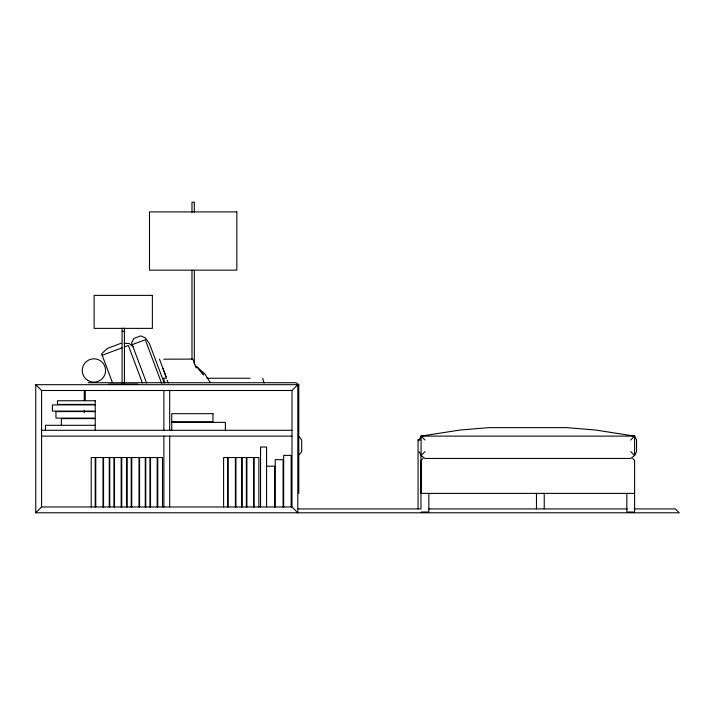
<?xml version="1.0" encoding="UTF-8"?>
<svg xmlns="http://www.w3.org/2000/svg" width="715" height="715" viewBox="0 0 715 715"><rect width="100%" height="100%" fill="white"/><g stroke="black" fill="none" stroke-linecap="round" stroke-linejoin="round"><path stroke-width="1.07" d="M419.133 440.002L421.072 436.114L459.897 430.055L489.015 427.624L566.664 427.624L595.783 430.055L634.607 436.114L636.547 440.002L636.547 451.648L634.607 455.527L630.719 458.44L424.96 458.44L421.072 455.527L419.133 451.648M299.362 454.749L301.694 451.648L301.694 440.002L299.362 436.892M35.75 512.798L41.577 506.971L291.988 506.971L297.806 512.798L297.806 384.679L291.988 390.497L41.577 390.497L35.75 384.679L35.75 512.798L679.25 512.798L675.371 508.91L634.089 508.91M418.06 440.78L418.257 439.609L420.483 439.609M424.96 451.648L421.072 455.527L421.072 436.114L634.607 436.114L634.607 455.527L630.719 451.648M423.012 458.44L421.072 460.38L421.072 493.386L634.607 493.386M630.719 440.002L634.607 436.114M121.166 343.218L107.429 348.375L101.619 353.791L112.362 382.418M102.182 355.275L122.31 347.731M124.33 346.972L128.351 345.461L142.446 383.043M132.195 344.648L145.279 339.741L161.599 383.267M122.095 331.295L124.428 331.295M163.699 359.18L192.853 359.1L196.133 367.993M206.823 378.262L250.179 378.262M88.16 382.74L295.867 382.74L298.781 384.679L298.781 493.386M108.698 384.098L137.816 384.098M35.75 384.679L298.781 384.679M95.22 425.3L45.456 425.3L45.456 430.296M41.577 430.296L291.988 430.296M41.577 436.114L291.988 436.114M418.06 439.805L420.295 439.805M266.561 466.189L274.614 466.189L274.614 506.971M298.244 508.91L420.974 508.91L420.974 454.311M428.786 508.91L627.395 508.91M421.072 512.02L428.839 512.02L428.839 493.386M166.479 378.217L163.36 378.208L164.861 382.838M124.142 343.316L129.102 343.486L133.079 346.614M195.91 366.169L204.722 373.766L209.987 382.15M632.659 458.44L634.607 460.38L634.607 512.02L626.841 512.02L626.841 493.386M421.072 436.114L424.96 440.002M198.743 369.36L203.703 374.946L197.134 366.84M166.961 380.157L168.4 382.936M159.481 359.118L166.103 376.832M164.2 382.972L149.417 343.566L145.306 337.82L140.676 335.907L133.803 338.481L131.569 342.968L146.575 382.99M162.823 368.002L166.166 377.082M262.646 378.217L264.023 382.856M544.24 493.314L544.24 508.91M536.473 493.314L536.473 508.91M418.06 440.967L418.06 508.91M291.988 390.497L291.988 506.971M291.13 506.971L291.13 455.375L283.685 455.375L283.685 506.971M283.077 506.971L283.077 459.665L275.221 459.665L275.221 506.971M266.561 506.971L266.561 447.018L260.546 447.018L260.546 506.971M258.875 506.971L258.875 457.546L254.129 457.546L254.129 506.971M253.557 506.971L253.557 457.546L246.907 457.546L246.907 506.971M246.335 506.971L246.335 457.546L242.153 457.546L242.153 506.971M241.652 506.971L241.652 457.546L235.95 457.546L235.95 506.971M235.378 506.971L235.378 457.546L228.157 457.546L228.157 506.971M227.584 506.971L227.584 457.546L223.598 457.546L223.598 506.971M225.404 430.296L225.404 422.368L171.725 422.368L171.725 430.296M194.319 212.346L194.319 202.202L191.986 202.202L191.986 212.346M194.319 270.261L194.319 364.024M191.986 270.261L191.986 359.565M169.687 390.497L169.687 430.296M169.687 436.114L169.687 506.971M163.869 390.497L163.869 430.296M163.869 436.114L163.869 506.971M162.502 506.971L162.502 457.546L157.747 457.546L157.747 506.971M157.175 506.971L157.175 457.546L150.525 457.546L150.525 506.971M149.953 506.971L149.953 457.546L145.771 457.546L145.771 506.971M145.27 506.971L145.27 457.546L139.568 457.546L139.568 506.971M139.005 506.971L139.005 457.546L131.775 457.546L131.775 506.971M131.211 506.971L131.211 457.546L127.216 457.546L127.216 506.971M126.492 506.971L126.492 457.546L121.738 457.546L121.738 506.971M124.428 328.096L124.428 384.098M122.095 328.096L122.095 384.098M121.166 506.971L121.166 457.546L114.516 457.546L114.516 506.971M113.944 506.971L113.944 457.546L109.761 457.546L109.761 506.971M109.261 506.971L109.261 457.546L103.559 457.546L103.559 506.971M102.996 506.971L102.996 457.546L95.765 457.546L95.765 506.971M95.22 430.296L95.22 418.615L61.365 418.615L61.365 425.3M95.202 506.971L95.202 457.546L91.207 457.546L91.207 506.971M85.246 390.22L85.246 400.203M84.281 390.247L84.281 400.48M84.281 410.303L84.281 412.689M41.577 390.497L41.577 506.971M236.835 211.908L149.48 211.908L149.48 270.145L236.835 270.145L236.835 211.908M152.375 295.384L94.139 295.384L94.139 328.382L152.375 328.382L152.375 295.384M95.22 400.757L57.477 400.757L57.477 404.395L95.22 404.395L95.22 400.757M95.22 404.905L52.392 404.905L52.392 411.08L95.22 411.08L95.22 404.905M95.22 411.59L55.949 411.59L55.949 418.105L95.22 418.105L95.22 411.59M212.99 413.672L171.725 413.672L171.725 421.796L212.99 421.796L212.99 413.672M88.106 380.559A11.646 11.646 0 0 0 105.579 370.468A11.646 11.646 0 0 0 88.106 360.378A11.646 11.646 0 0 0 88.106 380.559"/></g></svg>
